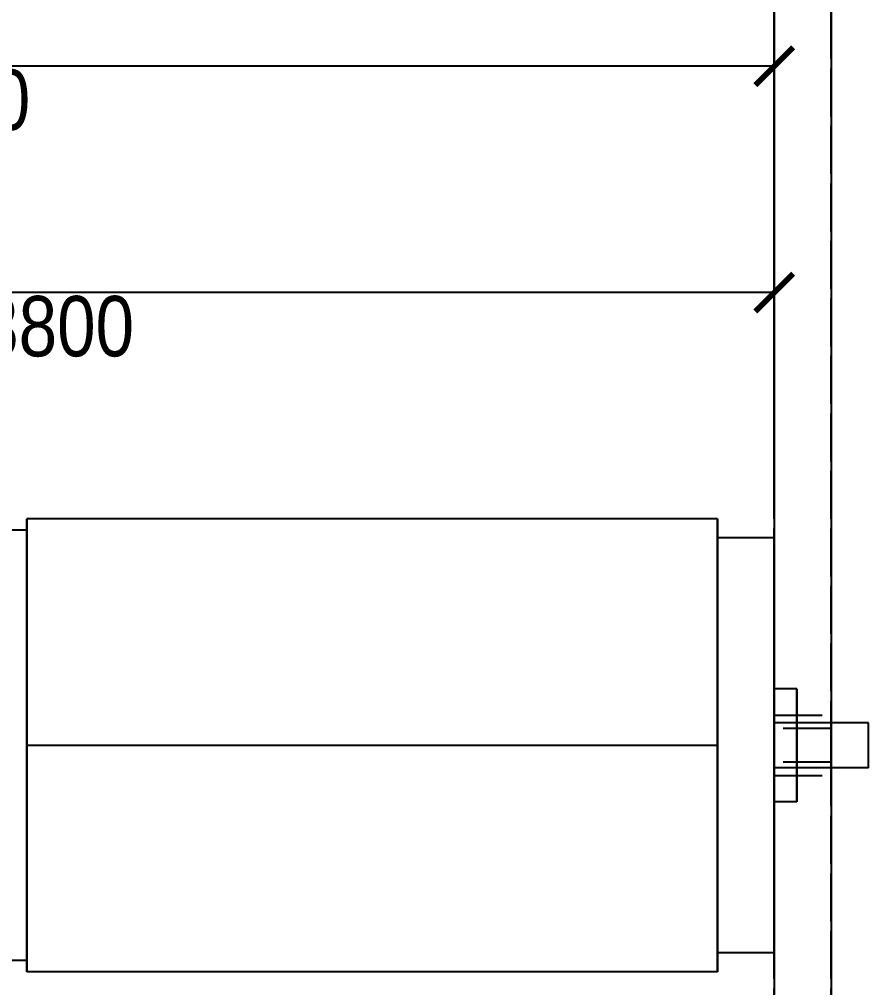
# Model space of a CAD drawing. Header units: millimetres. Extents: x -9 to 118, y -140 to 54.
# Drawn here: x 91.25 to 113.75, y -59.32 to -33.66 of the extents above; entities that cross this region are included whole.
import ezdxf

# ---------------------------------------------------------------- set-up
doc = ezdxf.new("R2010")
doc.units = ezdxf.units.MM
doc.linetypes.add('DASHED', pattern=[1.524, 1.27, -0.254])
for name, color, linetype in [('DIMS', 3, 'CONTINUOUS'), ('HIDDEN', 8, 'DASHED'), ('VISIBLE', 7, 'CONTINUOUS')]:
    doc.layers.add(name, color=color, linetype=linetype)
doc.styles.add('OpenSansCondensed-Light', font='OpenSansCondensed-Light.ttf')
doc.dimstyles.new('EZDXF', dxfattribs={"dimtxt": 0.25, "dimasz": 0.175, "dimexe": 0.375, "dimexo": 0.125, "dimgap": 0.1, "dimtad": 1, "dimlfac": 100, "dimzin": 12, "dimdsep": 46, "dimtxsty": 'OpenSansCondensed-Light', "dimblk": 'ARCHTICK', "dimcen": 2.5, "dimazin": 3, "dimtfac": 0.5, "dimtmove": 2, "dimatfit": 3})

# ---------------------------------------------------------------- blocks, each defined once
blk = doc.blocks.new('_ARCHTICK')
at = {"color": 0, "linetype": 'BYBLOCK', "const_width": 0.15}
blk.add_lwpolyline([(-0.5, -0.5), (0.5, 0.5)], dxfattribs=at)

msp = doc.modelspace()

# ---------------------------------------------------------------- linework, layer by layer
at = {"layer": 'HIDDEN'}
for points in [[(111.25, -117), (111.25, -11.5)], [(112.76, -117), (112.76, -11.5)], [(91.45, -46.9), (91.45, -47.09048), (91.45, -47.28095), (91.45, -47.47143), (91.45, -47.6619), (91.45, -47.85238), (91.45, -48.04286), (91.45, -48.23333), (91.45, -48.42381), (91.45, -48.61429), (91.45, -48.80476), (91.45, -48.99524), (91.45, -49.18571), (91.45, -49.37619), (91.45, -49.56667), (91.45, -49.75714), (91.45, -49.94762), (91.45, -50.1381), (91.45, -50.32857), (91.45, -50.51905), (91.45, -50.70952), (91.45, -50.9), (91.45, -51.09048), (91.45, -51.28095), (91.45, -51.47143), (91.45, -51.6619), (91.45, -51.85238), (91.45, -52.04286), (91.45, -52.23333), (91.45, -52.42381), (91.45, -52.61429), (91.45, -52.80476), (91.45, -52.99524), (91.45, -53.18571), (91.45, -53.37619), (91.45, -53.56667), (91.45, -53.75714), (91.45, -53.94762), (91.45, -54.1381), (91.45, -54.32857), (91.45, -54.51905), (91.45, -54.70952), (91.45, -54.9), (91.45, -55.09048), (91.45, -55.28095), (91.45, -55.47143), (91.45, -55.6619), (91.45, -55.85238), (91.45, -56.04286), (91.45, -56.23333), (91.45, -56.42381), (91.45, -56.61429), (91.45, -56.80476), (91.45, -56.99524), (91.45, -57.18571), (91.45, -57.37619), (91.45, -57.56667), (91.45, -57.75714), (91.45, -57.94762), (91.45, -58.1381), (91.45, -58.32857), (91.45, -58.51905), (91.45, -58.70952), (91.45, -58.9)], [(109.75, -46.9), (109.75, -47.09048), (109.75, -47.28095), (109.75, -47.47143), (109.75, -47.6619), (109.75, -47.85238), (109.75, -48.04286), (109.75, -48.23333), (109.75, -48.42381), (109.75, -48.61429), (109.75, -48.80476), (109.75, -48.99524), (109.75, -49.18571), (109.75, -49.37619), (109.75, -49.56667), (109.75, -49.75714), (109.75, -49.94762), (109.75, -50.1381), (109.75, -50.32857), (109.75, -50.51905), (109.75, -50.70952), (109.75, -50.9), (109.75, -51.09048), (109.75, -51.28095), (109.75, -51.47143), (109.75, -51.6619), (109.75, -51.85238), (109.75, -52.04286), (109.75, -52.23333), (109.75, -52.42381), (109.75, -52.61429), (109.75, -52.80476), (109.75, -52.99524), (109.75, -53.18571), (109.75, -53.37619), (109.75, -53.56667), (109.75, -53.75714), (109.75, -53.94762), (109.75, -54.1381), (109.75, -54.32857), (109.75, -54.51905), (109.75, -54.70952), (109.75, -54.9), (109.75, -55.09048), (109.75, -55.28095), (109.75, -55.47143), (109.75, -55.6619), (109.75, -55.85238), (109.75, -56.04286), (109.75, -56.23333), (109.75, -56.42381), (109.75, -56.61429), (109.75, -56.80476), (109.75, -56.99524), (109.75, -57.18571), (109.75, -57.37619), (109.75, -57.56667), (109.75, -57.75714), (109.75, -57.94762), (109.75, -58.1381), (109.75, -58.32857), (109.75, -58.51905), (109.75, -58.70952), (109.75, -58.9)], [(91.45, -52.9), (91.45, -52.80952), (91.45, -52.71905), (91.45, -52.62857), (91.45, -52.5381), (91.45, -52.44762), (91.45, -52.35714), (91.45, -52.26667), (91.45, -52.17619), (91.45, -52.08571), (91.45, -51.99524), (91.45, -51.90476), (91.45, -51.81429), (91.45, -51.72381), (91.45, -51.63333), (91.45, -51.54286), (91.45, -51.45238), (91.45, -51.3619), (91.45, -51.27143), (91.45, -51.18095), (91.45, -51.09048), (91.45, -51), (91.45, -50.90952), (91.45, -50.81905), (91.45, -50.72857), (91.45, -50.6381), (91.45, -50.54762), (91.45, -50.45714), (91.45, -50.36667), (91.45, -50.27619), (91.45, -50.18571), (91.45, -50.09524), (91.45, -50.00476), (91.45, -49.91429), (91.45, -49.82381), (91.45, -49.73333), (91.45, -49.64286), (91.45, -49.55238), (91.45, -49.4619), (91.45, -49.37143), (91.45, -49.28095), (91.45, -49.19048), (91.45, -49.1), (91.45, -49.00952), (91.45, -48.91905), (91.45, -48.82857), (91.45, -48.7381), (91.45, -48.64762), (91.45, -48.55714), (91.45, -48.46667), (91.45, -48.37619), (91.45, -48.28571), (91.45, -48.19524), (91.45, -48.10476), (91.45, -48.01429), (91.45, -47.92381), (91.45, -47.83333), (91.45, -47.74286), (91.45, -47.65238), (91.45, -47.5619), (91.45, -47.47143), (91.45, -47.38095), (91.45, -47.29048), (91.45, -47.2)], [(91.45, -47.2), (91.45, -47.38095), (91.45, -47.5619), (91.45, -47.74286), (91.45, -47.92381), (91.45, -48.10476), (91.45, -48.28571), (91.45, -48.46667), (91.45, -48.64762), (91.45, -48.82857), (91.45, -49.00952), (91.45, -49.19048), (91.45, -49.37143), (91.45, -49.55238), (91.45, -49.73333), (91.45, -49.91429), (91.45, -50.09524), (91.45, -50.27619), (91.45, -50.45714), (91.45, -50.6381), (91.45, -50.81905), (91.45, -51), (91.45, -51.18095), (91.45, -51.3619), (91.45, -51.54286), (91.45, -51.72381), (91.45, -51.90476), (91.45, -52.08571), (91.45, -52.26667), (91.45, -52.44762), (91.45, -52.62857), (91.45, -52.80952), (91.45, -52.99048), (91.45, -53.17143), (91.45, -53.35238), (91.45, -53.53333), (91.45, -53.71429), (91.45, -53.89524), (91.45, -54.07619), (91.45, -54.25714), (91.45, -54.4381), (91.45, -54.61905), (91.45, -54.8), (91.45, -54.98095), (91.45, -55.1619), (91.45, -55.34286), (91.45, -55.52381), (91.45, -55.70476), (91.45, -55.88571), (91.45, -56.06667), (91.45, -56.24762), (91.45, -56.42857), (91.45, -56.60952), (91.45, -56.79048), (91.45, -56.97143), (91.45, -57.15238), (91.45, -57.33333), (91.45, -57.51429), (91.45, -57.69524), (91.45, -57.87619), (91.45, -58.05714), (91.45, -58.2381), (91.45, -58.41905), (91.45, -58.6)], [(109.75, -52.9), (109.75, -52.8127), (109.75, -52.7254), (109.75, -52.6381), (109.75, -52.55079), (109.75, -52.46349), (109.75, -52.37619), (109.75, -52.28889), (109.75, -52.20159), (109.75, -52.11429), (109.75, -52.02698), (109.75, -51.93968), (109.75, -51.85238), (109.75, -51.76508), (109.75, -51.67778), (109.75, -51.59048), (109.75, -51.50317), (109.75, -51.41587), (109.75, -51.32857), (109.75, -51.24127), (109.75, -51.15397), (109.75, -51.06667), (109.75, -50.97937), (109.75, -50.89206), (109.75, -50.80476), (109.75, -50.71746), (109.75, -50.63016), (109.75, -50.54286), (109.75, -50.45556), (109.75, -50.36825), (109.75, -50.28095), (109.75, -50.19365), (109.75, -50.10635), (109.75, -50.01905), (109.75, -49.93175), (109.75, -49.84444), (109.75, -49.75714), (109.75, -49.66984), (109.75, -49.58254), (109.75, -49.49524), (109.75, -49.40794), (109.75, -49.32063), (109.75, -49.23333), (109.75, -49.14603), (109.75, -49.05873), (109.75, -48.97143), (109.75, -48.88413), (109.75, -48.79683), (109.75, -48.70952), (109.75, -48.62222), (109.75, -48.53492), (109.75, -48.44762), (109.75, -48.36032), (109.75, -48.27302), (109.75, -48.18571), (109.75, -48.09841), (109.75, -48.01111), (109.75, -47.92381), (109.75, -47.83651), (109.75, -47.74921), (109.75, -47.6619), (109.75, -47.5746), (109.75, -47.4873), (109.75, -47.4)], [(109.75, -47.4), (109.75, -47.5746), (109.75, -47.74921), (109.75, -47.92381), (109.75, -48.09841), (109.75, -48.27302), (109.75, -48.44762), (109.75, -48.62222), (109.75, -48.79683), (109.75, -48.97143), (109.75, -49.14603), (109.75, -49.32063), (109.75, -49.49524), (109.75, -49.66984), (109.75, -49.84444), (109.75, -50.01905), (109.75, -50.19365), (109.75, -50.36825), (109.75, -50.54286), (109.75, -50.71746), (109.75, -50.89206), (109.75, -51.06667), (109.75, -51.24127), (109.75, -51.41587), (109.75, -51.59048), (109.75, -51.76508), (109.75, -51.93968), (109.75, -52.11429), (109.75, -52.28889), (109.75, -52.46349), (109.75, -52.6381), (109.75, -52.8127), (109.75, -52.9873), (109.75, -53.1619), (109.75, -53.33651), (109.75, -53.51111), (109.75, -53.68571), (109.75, -53.86032), (109.75, -54.03492), (109.75, -54.20952), (109.75, -54.38413), (109.75, -54.55873), (109.75, -54.73333), (109.75, -54.90794), (109.75, -55.08254), (109.75, -55.25714), (109.75, -55.43175), (109.75, -55.60635), (109.75, -55.78095), (109.75, -55.95556), (109.75, -56.13016), (109.75, -56.30476), (109.75, -56.47937), (109.75, -56.65397), (109.75, -56.82857), (109.75, -57.00317), (109.75, -57.17778), (109.75, -57.35238), (109.75, -57.52698), (109.75, -57.70159), (109.75, -57.87619), (109.75, -58.05079), (109.75, -58.2254), (109.75, -58.4)], [(111.25, -52.9), (111.25, -52.8127), (111.25, -52.7254), (111.25, -52.6381), (111.25, -52.55079), (111.25, -52.46349), (111.25, -52.37619), (111.25, -52.28889), (111.25, -52.20159), (111.25, -52.11429), (111.25, -52.02698), (111.25, -51.93968), (111.25, -51.85238), (111.25, -51.76508), (111.25, -51.67778), (111.25, -51.59048), (111.25, -51.50317), (111.25, -51.41587), (111.25, -51.32857), (111.25, -51.24127), (111.25, -51.15397), (111.25, -51.06667), (111.25, -50.97937), (111.25, -50.89206), (111.25, -50.80476), (111.25, -50.71746), (111.25, -50.63016), (111.25, -50.54286), (111.25, -50.45556), (111.25, -50.36825), (111.25, -50.28095), (111.25, -50.19365), (111.25, -50.10635), (111.25, -50.01905), (111.25, -49.93175), (111.25, -49.84444), (111.25, -49.75714), (111.25, -49.66984), (111.25, -49.58254), (111.25, -49.49524), (111.25, -49.40794), (111.25, -49.32063), (111.25, -49.23333), (111.25, -49.14603), (111.25, -49.05873), (111.25, -48.97143), (111.25, -48.88413), (111.25, -48.79683), (111.25, -48.70952), (111.25, -48.62222), (111.25, -48.53492), (111.25, -48.44762), (111.25, -48.36032), (111.25, -48.27302), (111.25, -48.18571), (111.25, -48.09841), (111.25, -48.01111), (111.25, -47.92381), (111.25, -47.83651), (111.25, -47.74921), (111.25, -47.6619), (111.25, -47.5746), (111.25, -47.4873), (111.25, -47.4)], [(111.25, -47.4), (111.25, -47.5746), (111.25, -47.74921), (111.25, -47.92381), (111.25, -48.09841), (111.25, -48.27302), (111.25, -48.44762), (111.25, -48.62222), (111.25, -48.79683), (111.25, -48.97143), (111.25, -49.14603), (111.25, -49.32063), (111.25, -49.49524), (111.25, -49.66984), (111.25, -49.84444), (111.25, -50.01905), (111.25, -50.19365), (111.25, -50.36825), (111.25, -50.54286), (111.25, -50.71746), (111.25, -50.89206), (111.25, -51.06667), (111.25, -51.24127), (111.25, -51.41587), (111.25, -51.59048), (111.25, -51.76508), (111.25, -51.93968), (111.25, -52.11429), (111.25, -52.28889), (111.25, -52.46349), (111.25, -52.6381), (111.25, -52.8127), (111.25, -52.9873), (111.25, -53.1619), (111.25, -53.33651), (111.25, -53.51111), (111.25, -53.68571), (111.25, -53.86032), (111.25, -54.03492), (111.25, -54.20952), (111.25, -54.38413), (111.25, -54.55873), (111.25, -54.73333), (111.25, -54.90794), (111.25, -55.08254), (111.25, -55.25714), (111.25, -55.43175), (111.25, -55.60635), (111.25, -55.78095), (111.25, -55.95556), (111.25, -56.13016), (111.25, -56.30476), (111.25, -56.47937), (111.25, -56.65397), (111.25, -56.82857), (111.25, -57.00317), (111.25, -57.17778), (111.25, -57.35238), (111.25, -57.52698), (111.25, -57.70159), (111.25, -57.87619), (111.25, -58.05079), (111.25, -58.2254), (111.25, -58.4)], [(111.25, -52.9), (111.25, -52.87619), (111.25, -52.85238), (111.25, -52.82857), (111.25, -52.80476), (111.25, -52.78095), (111.25, -52.75714), (111.25, -52.73333), (111.25, -52.70952), (111.25, -52.68571), (111.25, -52.6619), (111.25, -52.6381), (111.25, -52.61429), (111.25, -52.59048), (111.25, -52.56667), (111.25, -52.54286), (111.25, -52.51905), (111.25, -52.49524), (111.25, -52.47143), (111.25, -52.44762), (111.25, -52.42381), (111.25, -52.4), (111.25, -52.37619), (111.25, -52.35238), (111.25, -52.32857), (111.25, -52.30476), (111.25, -52.28095), (111.25, -52.25714), (111.25, -52.23333), (111.25, -52.20952), (111.25, -52.18571), (111.25, -52.1619), (111.25, -52.1381), (111.25, -52.11429), (111.25, -52.09048), (111.25, -52.06667), (111.25, -52.04286), (111.25, -52.01905), (111.25, -51.99524), (111.25, -51.97143), (111.25, -51.94762), (111.25, -51.92381), (111.25, -51.9), (111.25, -51.87619), (111.25, -51.85238), (111.25, -51.82857), (111.25, -51.80476), (111.25, -51.78095), (111.25, -51.75714), (111.25, -51.73333), (111.25, -51.70952), (111.25, -51.68571), (111.25, -51.6619), (111.25, -51.6381), (111.25, -51.61429), (111.25, -51.59048), (111.25, -51.56667), (111.25, -51.54286), (111.25, -51.51905), (111.25, -51.49524), (111.25, -51.47143), (111.25, -51.44762), (111.25, -51.42381), (111.25, -51.4)], [(111.25, -51.4), (111.25, -51.44762), (111.25, -51.49524), (111.25, -51.54286), (111.25, -51.59048), (111.25, -51.6381), (111.25, -51.68571), (111.25, -51.73333), (111.25, -51.78095), (111.25, -51.82857), (111.25, -51.87619), (111.25, -51.92381), (111.25, -51.97143), (111.25, -52.01905), (111.25, -52.06667), (111.25, -52.11429), (111.25, -52.1619), (111.25, -52.20952), (111.25, -52.25714), (111.25, -52.30476), (111.25, -52.35238), (111.25, -52.4), (111.25, -52.44762), (111.25, -52.49524), (111.25, -52.54286), (111.25, -52.59048), (111.25, -52.6381), (111.25, -52.68571), (111.25, -52.73333), (111.25, -52.78095), (111.25, -52.82857), (111.25, -52.87619), (111.25, -52.92381), (111.25, -52.97143), (111.25, -53.01905), (111.25, -53.06667), (111.25, -53.11429), (111.25, -53.1619), (111.25, -53.20952), (111.25, -53.25714), (111.25, -53.30476), (111.25, -53.35238), (111.25, -53.4), (111.25, -53.44762), (111.25, -53.49524), (111.25, -53.54286), (111.25, -53.59048), (111.25, -53.6381), (111.25, -53.68571), (111.25, -53.73333), (111.25, -53.78095), (111.25, -53.82857), (111.25, -53.87619), (111.25, -53.92381), (111.25, -53.97143), (111.25, -54.01905), (111.25, -54.06667), (111.25, -54.11429), (111.25, -54.1619), (111.25, -54.20952), (111.25, -54.25714), (111.25, -54.30476), (111.25, -54.35238), (111.25, -54.4)], [(111.85, -51.4), (111.25, -51.4)], [(111.85, -52.9), (111.85, -52.87619), (111.85, -52.85238), (111.85, -52.82857), (111.85, -52.80476), (111.85, -52.78095), (111.85, -52.75714), (111.85, -52.73333), (111.85, -52.70952), (111.85, -52.68571), (111.85, -52.6619), (111.85, -52.6381), (111.85, -52.61429), (111.85, -52.59048), (111.85, -52.56667), (111.85, -52.54286), (111.85, -52.51905), (111.85, -52.49524), (111.85, -52.47143), (111.85, -52.44762), (111.85, -52.42381), (111.85, -52.4), (111.85, -52.37619), (111.85, -52.35238), (111.85, -52.32857), (111.85, -52.30476), (111.85, -52.28095), (111.85, -52.25714), (111.85, -52.23333), (111.85, -52.20952), (111.85, -52.18571), (111.85, -52.1619), (111.85, -52.1381), (111.85, -52.11429), (111.85, -52.09048), (111.85, -52.06667), (111.85, -52.04286), (111.85, -52.01905), (111.85, -51.99524), (111.85, -51.97143), (111.85, -51.94762), (111.85, -51.92381), (111.85, -51.9), (111.85, -51.87619), (111.85, -51.85238), (111.85, -51.82857), (111.85, -51.80476), (111.85, -51.78095), (111.85, -51.75714), (111.85, -51.73333), (111.85, -51.70952), (111.85, -51.68571), (111.85, -51.6619), (111.85, -51.6381), (111.85, -51.61429), (111.85, -51.59048), (111.85, -51.56667), (111.85, -51.54286), (111.85, -51.51905), (111.85, -51.49524), (111.85, -51.47143), (111.85, -51.44762), (111.85, -51.42381), (111.85, -51.4)], [(111.85, -51.4), (111.85, -51.44762), (111.85, -51.49524), (111.85, -51.54286), (111.85, -51.59048), (111.85, -51.6381), (111.85, -51.68571), (111.85, -51.73333), (111.85, -51.78095), (111.85, -51.82857), (111.85, -51.87619), (111.85, -51.92381), (111.85, -51.97143), (111.85, -52.01905), (111.85, -52.06667), (111.85, -52.11429), (111.85, -52.1619), (111.85, -52.20952), (111.85, -52.25714), (111.85, -52.30476), (111.85, -52.35238), (111.85, -52.4), (111.85, -52.44762), (111.85, -52.49524), (111.85, -52.54286), (111.85, -52.59048), (111.85, -52.6381), (111.85, -52.68571), (111.85, -52.73333), (111.85, -52.78095), (111.85, -52.82857), (111.85, -52.87619), (111.85, -52.92381), (111.85, -52.97143), (111.85, -53.01905), (111.85, -53.06667), (111.85, -53.11429), (111.85, -53.1619), (111.85, -53.20952), (111.85, -53.25714), (111.85, -53.30476), (111.85, -53.35238), (111.85, -53.4), (111.85, -53.44762), (111.85, -53.49524), (111.85, -53.54286), (111.85, -53.59048), (111.85, -53.6381), (111.85, -53.68571), (111.85, -53.73333), (111.85, -53.78095), (111.85, -53.82857), (111.85, -53.87619), (111.85, -53.92381), (111.85, -53.97143), (111.85, -54.01905), (111.85, -54.06667), (111.85, -54.11429), (111.85, -54.1619), (111.85, -54.20952), (111.85, -54.25714), (111.85, -54.30476), (111.85, -54.35238), (111.85, -54.4)], [(111.25, -52.45), (111.25, -52.44444), (111.25, -52.43889), (111.25, -52.43333), (111.25, -52.42778), (111.25, -52.42222), (111.25, -52.41667), (111.25, -52.41111), (111.25, -52.40556), (111.25, -52.4), (111.25, -52.39444), (111.25, -52.38889), (111.25, -52.38333), (111.25, -52.37778), (111.25, -52.37222), (111.25, -52.36667), (111.25, -52.36111), (111.25, -52.35556), (111.25, -52.35), (111.25, -52.34444), (111.25, -52.33889), (111.25, -52.33333), (111.25, -52.32778), (111.25, -52.32222), (111.25, -52.31667), (111.25, -52.31111), (111.25, -52.30556), (111.25, -52.3), (111.25, -52.29444), (111.25, -52.28889), (111.25, -52.28333), (111.25, -52.27778), (111.25, -52.27222), (111.25, -52.26667), (111.25, -52.26111), (111.25, -52.25556), (111.25, -52.25), (111.25, -52.24444), (111.25, -52.23889), (111.25, -52.23333), (111.25, -52.22778), (111.25, -52.22222), (111.25, -52.21667), (111.25, -52.21111), (111.25, -52.20556), (111.25, -52.2), (111.25, -52.19444), (111.25, -52.18889), (111.25, -52.18333), (111.25, -52.17778), (111.25, -52.17222), (111.25, -52.16667), (111.25, -52.16111), (111.25, -52.15556), (111.25, -52.15), (111.25, -52.14444), (111.25, -52.13889), (111.25, -52.13333), (111.25, -52.12778), (111.25, -52.12222), (111.25, -52.11667), (111.25, -52.11111), (111.25, -52.10556), (111.25, -52.1)], [(111.25, -52.1), (111.25, -52.10556), (111.25, -52.11111), (111.25, -52.11667), (111.25, -52.12222), (111.25, -52.12778), (111.25, -52.13333), (111.25, -52.13889), (111.25, -52.14444), (111.25, -52.15), (111.25, -52.15556), (111.25, -52.16111), (111.25, -52.16667), (111.25, -52.17222), (111.25, -52.17778), (111.25, -52.18333), (111.25, -52.18889), (111.25, -52.19444), (111.25, -52.2), (111.25, -52.20556), (111.25, -52.21111), (111.25, -52.21667), (111.25, -52.22222), (111.25, -52.22778), (111.25, -52.23333), (111.25, -52.23889), (111.25, -52.24444), (111.25, -52.25), (111.25, -52.25556), (111.25, -52.26111), (111.25, -52.26667), (111.25, -52.27222), (111.25, -52.27778), (111.25, -52.28333), (111.25, -52.28889), (111.25, -52.29444), (111.25, -52.3), (111.25, -52.30556), (111.25, -52.31111), (111.25, -52.31667), (111.25, -52.32222), (111.25, -52.32778), (111.25, -52.33333), (111.25, -52.33889), (111.25, -52.34444), (111.25, -52.35), (111.25, -52.35556), (111.25, -52.36111), (111.25, -52.36667), (111.25, -52.37222), (111.25, -52.37778), (111.25, -52.38333), (111.25, -52.38889), (111.25, -52.39444), (111.25, -52.4), (111.25, -52.40556), (111.25, -52.41111), (111.25, -52.41667), (111.25, -52.42222), (111.25, -52.42778), (111.25, -52.43333), (111.25, -52.43889), (111.25, -52.44444), (111.25, -52.45)], [(111.25, -52.45), (111.25, -52.44444), (111.25, -52.43889), (111.25, -52.43333), (111.25, -52.42778), (111.25, -52.42222), (111.25, -52.41667), (111.25, -52.41111), (111.25, -52.40556), (111.25, -52.4), (111.25, -52.39444), (111.25, -52.38889), (111.25, -52.38333), (111.25, -52.37778), (111.25, -52.37222), (111.25, -52.36667), (111.25, -52.36111), (111.25, -52.35556), (111.25, -52.35), (111.25, -52.34444), (111.25, -52.33889), (111.25, -52.33333), (111.25, -52.32778), (111.25, -52.32222), (111.25, -52.31667), (111.25, -52.31111), (111.25, -52.30556), (111.25, -52.3), (111.25, -52.29444), (111.25, -52.28889), (111.25, -52.28333), (111.25, -52.27778), (111.25, -52.27222), (111.25, -52.26667), (111.25, -52.26111), (111.25, -52.25556), (111.25, -52.25), (111.25, -52.24444), (111.25, -52.23889), (111.25, -52.23333), (111.25, -52.22778), (111.25, -52.22222), (111.25, -52.21667), (111.25, -52.21111), (111.25, -52.20556), (111.25, -52.2), (111.25, -52.19444), (111.25, -52.18889), (111.25, -52.18333), (111.25, -52.17778), (111.25, -52.17222), (111.25, -52.16667), (111.25, -52.16111), (111.25, -52.15556), (111.25, -52.15), (111.25, -52.14444), (111.25, -52.13889), (111.25, -52.13333), (111.25, -52.12778), (111.25, -52.12222), (111.25, -52.11667), (111.25, -52.11111), (111.25, -52.10556), (111.25, -52.1)], [(111.25, -52.1), (111.25, -52.10556), (111.25, -52.11111), (111.25, -52.11667), (111.25, -52.12222), (111.25, -52.12778), (111.25, -52.13333), (111.25, -52.13889), (111.25, -52.14444), (111.25, -52.15), (111.25, -52.15556), (111.25, -52.16111), (111.25, -52.16667), (111.25, -52.17222), (111.25, -52.17778), (111.25, -52.18333), (111.25, -52.18889), (111.25, -52.19444), (111.25, -52.2), (111.25, -52.20556), (111.25, -52.21111), (111.25, -52.21667), (111.25, -52.22222), (111.25, -52.22778), (111.25, -52.23333), (111.25, -52.23889), (111.25, -52.24444), (111.25, -52.25), (111.25, -52.25556), (111.25, -52.26111), (111.25, -52.26667), (111.25, -52.27222), (111.25, -52.27778), (111.25, -52.28333), (111.25, -52.28889), (111.25, -52.29444), (111.25, -52.3), (111.25, -52.30556), (111.25, -52.31111), (111.25, -52.31667), (111.25, -52.32222), (111.25, -52.32778), (111.25, -52.33333), (111.25, -52.33889), (111.25, -52.34444), (111.25, -52.35), (111.25, -52.35556), (111.25, -52.36111), (111.25, -52.36667), (111.25, -52.37222), (111.25, -52.37778), (111.25, -52.38333), (111.25, -52.38889), (111.25, -52.39444), (111.25, -52.4), (111.25, -52.40556), (111.25, -52.41111), (111.25, -52.41667), (111.25, -52.42222), (111.25, -52.42778), (111.25, -52.43333), (111.25, -52.43889), (111.25, -52.44444), (111.25, -52.45)], [(111.25, -52.1), (112.76, -52.1)], [(111.25, -52.1), (112.76, -52.1)], [(112.76, -52.45), (112.76, -52.44444), (112.76, -52.43889), (112.76, -52.43333), (112.76, -52.42778), (112.76, -52.42222), (112.76, -52.41667), (112.76, -52.41111), (112.76, -52.40556), (112.76, -52.4), (112.76, -52.39444), (112.76, -52.38889), (112.76, -52.38333), (112.76, -52.37778), (112.76, -52.37222), (112.76, -52.36667), (112.76, -52.36111), (112.76, -52.35556), (112.76, -52.35), (112.76, -52.34444), (112.76, -52.33889), (112.76, -52.33333), (112.76, -52.32778), (112.76, -52.32222), (112.76, -52.31667), (112.76, -52.31111), (112.76, -52.30556), (112.76, -52.3), (112.76, -52.29444), (112.76, -52.28889), (112.76, -52.28333), (112.76, -52.27778), (112.76, -52.27222), (112.76, -52.26667), (112.76, -52.26111), (112.76, -52.25556), (112.76, -52.25), (112.76, -52.24444), (112.76, -52.23889), (112.76, -52.23333), (112.76, -52.22778), (112.76, -52.22222), (112.76, -52.21667), (112.76, -52.21111), (112.76, -52.20556), (112.76, -52.2), (112.76, -52.19444), (112.76, -52.18889), (112.76, -52.18333), (112.76, -52.17778), (112.76, -52.17222), (112.76, -52.16667), (112.76, -52.16111), (112.76, -52.15556), (112.76, -52.15), (112.76, -52.14444), (112.76, -52.13889), (112.76, -52.13333), (112.76, -52.12778), (112.76, -52.12222), (112.76, -52.11667), (112.76, -52.11111), (112.76, -52.10556), (112.76, -52.1)], [(112.76, -52.1), (112.76, -52.10556), (112.76, -52.11111), (112.76, -52.11667), (112.76, -52.12222), (112.76, -52.12778), (112.76, -52.13333), (112.76, -52.13889), (112.76, -52.14444), (112.76, -52.15), (112.76, -52.15556), (112.76, -52.16111), (112.76, -52.16667), (112.76, -52.17222), (112.76, -52.17778), (112.76, -52.18333), (112.76, -52.18889), (112.76, -52.19444), (112.76, -52.2), (112.76, -52.20556), (112.76, -52.21111), (112.76, -52.21667), (112.76, -52.22222), (112.76, -52.22778), (112.76, -52.23333), (112.76, -52.23889), (112.76, -52.24444), (112.76, -52.25), (112.76, -52.25556), (112.76, -52.26111), (112.76, -52.26667), (112.76, -52.27222), (112.76, -52.27778), (112.76, -52.28333), (112.76, -52.28889), (112.76, -52.29444), (112.76, -52.3), (112.76, -52.30556), (112.76, -52.31111), (112.76, -52.31667), (112.76, -52.32222), (112.76, -52.32778), (112.76, -52.33333), (112.76, -52.33889), (112.76, -52.34444), (112.76, -52.35), (112.76, -52.35556), (112.76, -52.36111), (112.76, -52.36667), (112.76, -52.37222), (112.76, -52.37778), (112.76, -52.38333), (112.76, -52.38889), (112.76, -52.39444), (112.76, -52.4), (112.76, -52.40556), (112.76, -52.41111), (112.76, -52.41667), (112.76, -52.42222), (112.76, -52.42778), (112.76, -52.43333), (112.76, -52.43889), (112.76, -52.44444), (112.76, -52.45)], [(112.76, -52.45), (112.76, -52.44444), (112.76, -52.43889), (112.76, -52.43333), (112.76, -52.42778), (112.76, -52.42222), (112.76, -52.41667), (112.76, -52.41111), (112.76, -52.40556), (112.76, -52.4), (112.76, -52.39444), (112.76, -52.38889), (112.76, -52.38333), (112.76, -52.37778), (112.76, -52.37222), (112.76, -52.36667), (112.76, -52.36111), (112.76, -52.35556), (112.76, -52.35), (112.76, -52.34444), (112.76, -52.33889), (112.76, -52.33333), (112.76, -52.32778), (112.76, -52.32222), (112.76, -52.31667), (112.76, -52.31111), (112.76, -52.30556), (112.76, -52.3), (112.76, -52.29444), (112.76, -52.28889), (112.76, -52.28333), (112.76, -52.27778), (112.76, -52.27222), (112.76, -52.26667), (112.76, -52.26111), (112.76, -52.25556), (112.76, -52.25), (112.76, -52.24444), (112.76, -52.23889), (112.76, -52.23333), (112.76, -52.22778), (112.76, -52.22222), (112.76, -52.21667), (112.76, -52.21111), (112.76, -52.20556), (112.76, -52.2), (112.76, -52.19444), (112.76, -52.18889), (112.76, -52.18333), (112.76, -52.17778), (112.76, -52.17222), (112.76, -52.16667), (112.76, -52.16111), (112.76, -52.15556), (112.76, -52.15), (112.76, -52.14444), (112.76, -52.13889), (112.76, -52.13333), (112.76, -52.12778), (112.76, -52.12222), (112.76, -52.11667), (112.76, -52.11111), (112.76, -52.10556), (112.76, -52.1)], [(112.76, -52.1), (112.76, -52.10556), (112.76, -52.11111), (112.76, -52.11667), (112.76, -52.12222), (112.76, -52.12778), (112.76, -52.13333), (112.76, -52.13889), (112.76, -52.14444), (112.76, -52.15), (112.76, -52.15556), (112.76, -52.16111), (112.76, -52.16667), (112.76, -52.17222), (112.76, -52.17778), (112.76, -52.18333), (112.76, -52.18889), (112.76, -52.19444), (112.76, -52.2), (112.76, -52.20556), (112.76, -52.21111), (112.76, -52.21667), (112.76, -52.22222), (112.76, -52.22778), (112.76, -52.23333), (112.76, -52.23889), (112.76, -52.24444), (112.76, -52.25), (112.76, -52.25556), (112.76, -52.26111), (112.76, -52.26667), (112.76, -52.27222), (112.76, -52.27778), (112.76, -52.28333), (112.76, -52.28889), (112.76, -52.29444), (112.76, -52.3), (112.76, -52.30556), (112.76, -52.31111), (112.76, -52.31667), (112.76, -52.32222), (112.76, -52.32778), (112.76, -52.33333), (112.76, -52.33889), (112.76, -52.34444), (112.76, -52.35), (112.76, -52.35556), (112.76, -52.36111), (112.76, -52.36667), (112.76, -52.37222), (112.76, -52.37778), (112.76, -52.38333), (112.76, -52.38889), (112.76, -52.39444), (112.76, -52.4), (112.76, -52.40556), (112.76, -52.41111), (112.76, -52.41667), (112.76, -52.42222), (112.76, -52.42778), (112.76, -52.43333), (112.76, -52.43889), (112.76, -52.44444), (112.76, -52.45)], [(111.25, -53.5), (111.25, -52.3)], [(111.25, -53.5), (111.25, -52.3)], [(111.25, -53.5), (111.25, -52.3)], [(111.25, -53.5), (111.25, -52.3)], [(113.75, -52.3), (111.25, -52.3)], [(113.75, -52.3), (111.25, -52.3)], [(113.75, -52.3), (111.25, -52.3)], [(112.76, -52.3), (111.25, -52.3)], [(113.75, -53.5), (113.75, -52.3)], [(113.75, -53.5), (113.75, -52.3)], [(113.75, -53.5), (113.75, -52.3)], [(111.25, -53.35), (111.25, -52.45)], [(111.25, -52.45), (111.25, -53.35)], [(111.25, -53.35), (111.25, -52.45)], [(111.25, -52.45), (111.25, -53.35)], [(112.76, -52.45), (111.25, -52.45)], [(112.76, -52.45), (111.25, -52.45)], [(112.76, -52.45), (111.25, -52.45)], [(112.76, -52.45), (111.25, -52.45)], [(112.76, -53.35), (112.76, -52.45)], [(112.76, -52.45), (112.76, -53.35)], [(112.76, -53.35), (112.76, -52.45)], [(112.76, -52.45), (112.76, -53.35)], [(91.45, -58.6), (91.45, -58.50952), (91.45, -58.41905), (91.45, -58.32857), (91.45, -58.2381), (91.45, -58.14762), (91.45, -58.05714), (91.45, -57.96667), (91.45, -57.87619), (91.45, -57.78571), (91.45, -57.69524), (91.45, -57.60476), (91.45, -57.51429), (91.45, -57.42381), (91.45, -57.33333), (91.45, -57.24286), (91.45, -57.15238), (91.45, -57.0619), (91.45, -56.97143), (91.45, -56.88095), (91.45, -56.79048), (91.45, -56.7), (91.45, -56.60952), (91.45, -56.51905), (91.45, -56.42857), (91.45, -56.3381), (91.45, -56.24762), (91.45, -56.15714), (91.45, -56.06667), (91.45, -55.97619), (91.45, -55.88571), (91.45, -55.79524), (91.45, -55.70476), (91.45, -55.61429), (91.45, -55.52381), (91.45, -55.43333), (91.45, -55.34286), (91.45, -55.25238), (91.45, -55.1619), (91.45, -55.07143), (91.45, -54.98095), (91.45, -54.89048), (91.45, -54.8), (91.45, -54.70952), (91.45, -54.61905), (91.45, -54.52857), (91.45, -54.4381), (91.45, -54.34762), (91.45, -54.25714), (91.45, -54.16667), (91.45, -54.07619), (91.45, -53.98571), (91.45, -53.89524), (91.45, -53.80476), (91.45, -53.71429), (91.45, -53.62381), (91.45, -53.53333), (91.45, -53.44286), (91.45, -53.35238), (91.45, -53.2619), (91.45, -53.17143), (91.45, -53.08095), (91.45, -52.99048), (91.45, -52.9)], [(109.75, -58.4), (109.75, -58.3127), (109.75, -58.2254), (109.75, -58.1381), (109.75, -58.05079), (109.75, -57.96349), (109.75, -57.87619), (109.75, -57.78889), (109.75, -57.70159), (109.75, -57.61429), (109.75, -57.52698), (109.75, -57.43968), (109.75, -57.35238), (109.75, -57.26508), (109.75, -57.17778), (109.75, -57.09048), (109.75, -57.00317), (109.75, -56.91587), (109.75, -56.82857), (109.75, -56.74127), (109.75, -56.65397), (109.75, -56.56667), (109.75, -56.47937), (109.75, -56.39206), (109.75, -56.30476), (109.75, -56.21746), (109.75, -56.13016), (109.75, -56.04286), (109.75, -55.95556), (109.75, -55.86825), (109.75, -55.78095), (109.75, -55.69365), (109.75, -55.60635), (109.75, -55.51905), (109.75, -55.43175), (109.75, -55.34444), (109.75, -55.25714), (109.75, -55.16984), (109.75, -55.08254), (109.75, -54.99524), (109.75, -54.90794), (109.75, -54.82063), (109.75, -54.73333), (109.75, -54.64603), (109.75, -54.55873), (109.75, -54.47143), (109.75, -54.38413), (109.75, -54.29683), (109.75, -54.20952), (109.75, -54.12222), (109.75, -54.03492), (109.75, -53.94762), (109.75, -53.86032), (109.75, -53.77302), (109.75, -53.68571), (109.75, -53.59841), (109.75, -53.51111), (109.75, -53.42381), (109.75, -53.33651), (109.75, -53.24921), (109.75, -53.1619), (109.75, -53.0746), (109.75, -52.9873), (109.75, -52.9)], [(111.25, -58.4), (111.25, -58.3127), (111.25, -58.2254), (111.25, -58.1381), (111.25, -58.05079), (111.25, -57.96349), (111.25, -57.87619), (111.25, -57.78889), (111.25, -57.70159), (111.25, -57.61429), (111.25, -57.52698), (111.25, -57.43968), (111.25, -57.35238), (111.25, -57.26508), (111.25, -57.17778), (111.25, -57.09048), (111.25, -57.00317), (111.25, -56.91587), (111.25, -56.82857), (111.25, -56.74127), (111.25, -56.65397), (111.25, -56.56667), (111.25, -56.47937), (111.25, -56.39206), (111.25, -56.30476), (111.25, -56.21746), (111.25, -56.13016), (111.25, -56.04286), (111.25, -55.95556), (111.25, -55.86825), (111.25, -55.78095), (111.25, -55.69365), (111.25, -55.60635), (111.25, -55.51905), (111.25, -55.43175), (111.25, -55.34444), (111.25, -55.25714), (111.25, -55.16984), (111.25, -55.08254), (111.25, -54.99524), (111.25, -54.90794), (111.25, -54.82063), (111.25, -54.73333), (111.25, -54.64603), (111.25, -54.55873), (111.25, -54.47143), (111.25, -54.38413), (111.25, -54.29683), (111.25, -54.20952), (111.25, -54.12222), (111.25, -54.03492), (111.25, -53.94762), (111.25, -53.86032), (111.25, -53.77302), (111.25, -53.68571), (111.25, -53.59841), (111.25, -53.51111), (111.25, -53.42381), (111.25, -53.33651), (111.25, -53.24921), (111.25, -53.1619), (111.25, -53.0746), (111.25, -52.9873), (111.25, -52.9)], [(111.25, -54.4), (111.25, -54.37619), (111.25, -54.35238), (111.25, -54.32857), (111.25, -54.30476), (111.25, -54.28095), (111.25, -54.25714), (111.25, -54.23333), (111.25, -54.20952), (111.25, -54.18571), (111.25, -54.1619), (111.25, -54.1381), (111.25, -54.11429), (111.25, -54.09048), (111.25, -54.06667), (111.25, -54.04286), (111.25, -54.01905), (111.25, -53.99524), (111.25, -53.97143), (111.25, -53.94762), (111.25, -53.92381), (111.25, -53.9), (111.25, -53.87619), (111.25, -53.85238), (111.25, -53.82857), (111.25, -53.80476), (111.25, -53.78095), (111.25, -53.75714), (111.25, -53.73333), (111.25, -53.70952), (111.25, -53.68571), (111.25, -53.6619), (111.25, -53.6381), (111.25, -53.61429), (111.25, -53.59048), (111.25, -53.56667), (111.25, -53.54286), (111.25, -53.51905), (111.25, -53.49524), (111.25, -53.47143), (111.25, -53.44762), (111.25, -53.42381), (111.25, -53.4), (111.25, -53.37619), (111.25, -53.35238), (111.25, -53.32857), (111.25, -53.30476), (111.25, -53.28095), (111.25, -53.25714), (111.25, -53.23333), (111.25, -53.20952), (111.25, -53.18571), (111.25, -53.1619), (111.25, -53.1381), (111.25, -53.11429), (111.25, -53.09048), (111.25, -53.06667), (111.25, -53.04286), (111.25, -53.01905), (111.25, -52.99524), (111.25, -52.97143), (111.25, -52.94762), (111.25, -52.92381), (111.25, -52.9)], [(111.85, -54.4), (111.85, -54.37619), (111.85, -54.35238), (111.85, -54.32857), (111.85, -54.30476), (111.85, -54.28095), (111.85, -54.25714), (111.85, -54.23333), (111.85, -54.20952), (111.85, -54.18571), (111.85, -54.1619), (111.85, -54.1381), (111.85, -54.11429), (111.85, -54.09048), (111.85, -54.06667), (111.85, -54.04286), (111.85, -54.01905), (111.85, -53.99524), (111.85, -53.97143), (111.85, -53.94762), (111.85, -53.92381), (111.85, -53.9), (111.85, -53.87619), (111.85, -53.85238), (111.85, -53.82857), (111.85, -53.80476), (111.85, -53.78095), (111.85, -53.75714), (111.85, -53.73333), (111.85, -53.70952), (111.85, -53.68571), (111.85, -53.6619), (111.85, -53.6381), (111.85, -53.61429), (111.85, -53.59048), (111.85, -53.56667), (111.85, -53.54286), (111.85, -53.51905), (111.85, -53.49524), (111.85, -53.47143), (111.85, -53.44762), (111.85, -53.42381), (111.85, -53.4), (111.85, -53.37619), (111.85, -53.35238), (111.85, -53.32857), (111.85, -53.30476), (111.85, -53.28095), (111.85, -53.25714), (111.85, -53.23333), (111.85, -53.20952), (111.85, -53.18571), (111.85, -53.1619), (111.85, -53.1381), (111.85, -53.11429), (111.85, -53.09048), (111.85, -53.06667), (111.85, -53.04286), (111.85, -53.01905), (111.85, -52.99524), (111.85, -52.97143), (111.85, -52.94762), (111.85, -52.92381), (111.85, -52.9)], [(111.25, -53.35), (111.25, -53.35556), (111.25, -53.36111), (111.25, -53.36667), (111.25, -53.37222), (111.25, -53.37778), (111.25, -53.38333), (111.25, -53.38889), (111.25, -53.39444), (111.25, -53.4), (111.25, -53.40556), (111.25, -53.41111), (111.25, -53.41667), (111.25, -53.42222), (111.25, -53.42778), (111.25, -53.43333), (111.25, -53.43889), (111.25, -53.44444), (111.25, -53.45), (111.25, -53.45556), (111.25, -53.46111), (111.25, -53.46667), (111.25, -53.47222), (111.25, -53.47778), (111.25, -53.48333), (111.25, -53.48889), (111.25, -53.49444), (111.25, -53.5), (111.25, -53.50556), (111.25, -53.51111), (111.25, -53.51667), (111.25, -53.52222), (111.25, -53.52778), (111.25, -53.53333), (111.25, -53.53889), (111.25, -53.54444), (111.25, -53.55), (111.25, -53.55556), (111.25, -53.56111), (111.25, -53.56667), (111.25, -53.57222), (111.25, -53.57778), (111.25, -53.58333), (111.25, -53.58889), (111.25, -53.59444), (111.25, -53.6), (111.25, -53.60556), (111.25, -53.61111), (111.25, -53.61667), (111.25, -53.62222), (111.25, -53.62778), (111.25, -53.63333), (111.25, -53.63889), (111.25, -53.64444), (111.25, -53.65), (111.25, -53.65556), (111.25, -53.66111), (111.25, -53.66667), (111.25, -53.67222), (111.25, -53.67778), (111.25, -53.68333), (111.25, -53.68889), (111.25, -53.69444), (111.25, -53.7)], [(111.25, -53.7), (111.25, -53.69444), (111.25, -53.68889), (111.25, -53.68333), (111.25, -53.67778), (111.25, -53.67222), (111.25, -53.66667), (111.25, -53.66111), (111.25, -53.65556), (111.25, -53.65), (111.25, -53.64444), (111.25, -53.63889), (111.25, -53.63333), (111.25, -53.62778), (111.25, -53.62222), (111.25, -53.61667), (111.25, -53.61111), (111.25, -53.60556), (111.25, -53.6), (111.25, -53.59444), (111.25, -53.58889), (111.25, -53.58333), (111.25, -53.57778), (111.25, -53.57222), (111.25, -53.56667), (111.25, -53.56111), (111.25, -53.55556), (111.25, -53.55), (111.25, -53.54444), (111.25, -53.53889), (111.25, -53.53333), (111.25, -53.52778), (111.25, -53.52222), (111.25, -53.51667), (111.25, -53.51111), (111.25, -53.50556), (111.25, -53.5), (111.25, -53.49444), (111.25, -53.48889), (111.25, -53.48333), (111.25, -53.47778), (111.25, -53.47222), (111.25, -53.46667), (111.25, -53.46111), (111.25, -53.45556), (111.25, -53.45), (111.25, -53.44444), (111.25, -53.43889), (111.25, -53.43333), (111.25, -53.42778), (111.25, -53.42222), (111.25, -53.41667), (111.25, -53.41111), (111.25, -53.40556), (111.25, -53.4), (111.25, -53.39444), (111.25, -53.38889), (111.25, -53.38333), (111.25, -53.37778), (111.25, -53.37222), (111.25, -53.36667), (111.25, -53.36111), (111.25, -53.35556), (111.25, -53.35)], [(111.25, -53.35), (111.25, -53.35556), (111.25, -53.36111), (111.25, -53.36667), (111.25, -53.37222), (111.25, -53.37778), (111.25, -53.38333), (111.25, -53.38889), (111.25, -53.39444), (111.25, -53.4), (111.25, -53.40556), (111.25, -53.41111), (111.25, -53.41667), (111.25, -53.42222), (111.25, -53.42778), (111.25, -53.43333), (111.25, -53.43889), (111.25, -53.44444), (111.25, -53.45), (111.25, -53.45556), (111.25, -53.46111), (111.25, -53.46667), (111.25, -53.47222), (111.25, -53.47778), (111.25, -53.48333), (111.25, -53.48889), (111.25, -53.49444), (111.25, -53.5), (111.25, -53.50556), (111.25, -53.51111), (111.25, -53.51667), (111.25, -53.52222), (111.25, -53.52778), (111.25, -53.53333), (111.25, -53.53889), (111.25, -53.54444), (111.25, -53.55), (111.25, -53.55556), (111.25, -53.56111), (111.25, -53.56667), (111.25, -53.57222), (111.25, -53.57778), (111.25, -53.58333), (111.25, -53.58889), (111.25, -53.59444), (111.25, -53.6), (111.25, -53.60556), (111.25, -53.61111), (111.25, -53.61667), (111.25, -53.62222), (111.25, -53.62778), (111.25, -53.63333), (111.25, -53.63889), (111.25, -53.64444), (111.25, -53.65), (111.25, -53.65556), (111.25, -53.66111), (111.25, -53.66667), (111.25, -53.67222), (111.25, -53.67778), (111.25, -53.68333), (111.25, -53.68889), (111.25, -53.69444), (111.25, -53.7)], [(111.25, -53.7), (111.25, -53.69444), (111.25, -53.68889), (111.25, -53.68333), (111.25, -53.67778), (111.25, -53.67222), (111.25, -53.66667), (111.25, -53.66111), (111.25, -53.65556), (111.25, -53.65), (111.25, -53.64444), (111.25, -53.63889), (111.25, -53.63333), (111.25, -53.62778), (111.25, -53.62222), (111.25, -53.61667), (111.25, -53.61111), (111.25, -53.60556), (111.25, -53.6), (111.25, -53.59444), (111.25, -53.58889), (111.25, -53.58333), (111.25, -53.57778), (111.25, -53.57222), (111.25, -53.56667), (111.25, -53.56111), (111.25, -53.55556), (111.25, -53.55), (111.25, -53.54444), (111.25, -53.53889), (111.25, -53.53333), (111.25, -53.52778), (111.25, -53.52222), (111.25, -53.51667), (111.25, -53.51111), (111.25, -53.50556), (111.25, -53.5), (111.25, -53.49444), (111.25, -53.48889), (111.25, -53.48333), (111.25, -53.47778), (111.25, -53.47222), (111.25, -53.46667), (111.25, -53.46111), (111.25, -53.45556), (111.25, -53.45), (111.25, -53.44444), (111.25, -53.43889), (111.25, -53.43333), (111.25, -53.42778), (111.25, -53.42222), (111.25, -53.41667), (111.25, -53.41111), (111.25, -53.40556), (111.25, -53.4), (111.25, -53.39444), (111.25, -53.38889), (111.25, -53.38333), (111.25, -53.37778), (111.25, -53.37222), (111.25, -53.36667), (111.25, -53.36111), (111.25, -53.35556), (111.25, -53.35)], [(112.76, -53.35), (111.25, -53.35)], [(112.76, -53.35), (111.25, -53.35)], [(112.76, -53.35), (111.25, -53.35)], [(112.76, -53.35), (111.25, -53.35)], [(112.76, -53.35), (112.76, -53.35556), (112.76, -53.36111), (112.76, -53.36667), (112.76, -53.37222), (112.76, -53.37778), (112.76, -53.38333), (112.76, -53.38889), (112.76, -53.39444), (112.76, -53.4), (112.76, -53.40556), (112.76, -53.41111), (112.76, -53.41667), (112.76, -53.42222), (112.76, -53.42778), (112.76, -53.43333), (112.76, -53.43889), (112.76, -53.44444), (112.76, -53.45), (112.76, -53.45556), (112.76, -53.46111), (112.76, -53.46667), (112.76, -53.47222), (112.76, -53.47778), (112.76, -53.48333), (112.76, -53.48889), (112.76, -53.49444), (112.76, -53.5), (112.76, -53.50556), (112.76, -53.51111), (112.76, -53.51667), (112.76, -53.52222), (112.76, -53.52778), (112.76, -53.53333), (112.76, -53.53889), (112.76, -53.54444), (112.76, -53.55), (112.76, -53.55556), (112.76, -53.56111), (112.76, -53.56667), (112.76, -53.57222), (112.76, -53.57778), (112.76, -53.58333), (112.76, -53.58889), (112.76, -53.59444), (112.76, -53.6), (112.76, -53.60556), (112.76, -53.61111), (112.76, -53.61667), (112.76, -53.62222), (112.76, -53.62778), (112.76, -53.63333), (112.76, -53.63889), (112.76, -53.64444), (112.76, -53.65), (112.76, -53.65556), (112.76, -53.66111), (112.76, -53.66667), (112.76, -53.67222), (112.76, -53.67778), (112.76, -53.68333), (112.76, -53.68889), (112.76, -53.69444), (112.76, -53.7)], [(112.76, -53.7), (112.76, -53.69444), (112.76, -53.68889), (112.76, -53.68333), (112.76, -53.67778), (112.76, -53.67222), (112.76, -53.66667), (112.76, -53.66111), (112.76, -53.65556), (112.76, -53.65), (112.76, -53.64444), (112.76, -53.63889), (112.76, -53.63333), (112.76, -53.62778), (112.76, -53.62222), (112.76, -53.61667), (112.76, -53.61111), (112.76, -53.60556), (112.76, -53.6), (112.76, -53.59444), (112.76, -53.58889), (112.76, -53.58333), (112.76, -53.57778), (112.76, -53.57222), (112.76, -53.56667), (112.76, -53.56111), (112.76, -53.55556), (112.76, -53.55), (112.76, -53.54444), (112.76, -53.53889), (112.76, -53.53333), (112.76, -53.52778), (112.76, -53.52222), (112.76, -53.51667), (112.76, -53.51111), (112.76, -53.50556), (112.76, -53.5), (112.76, -53.49444), (112.76, -53.48889), (112.76, -53.48333), (112.76, -53.47778), (112.76, -53.47222), (112.76, -53.46667), (112.76, -53.46111), (112.76, -53.45556), (112.76, -53.45), (112.76, -53.44444), (112.76, -53.43889), (112.76, -53.43333), (112.76, -53.42778), (112.76, -53.42222), (112.76, -53.41667), (112.76, -53.41111), (112.76, -53.40556), (112.76, -53.4), (112.76, -53.39444), (112.76, -53.38889), (112.76, -53.38333), (112.76, -53.37778), (112.76, -53.37222), (112.76, -53.36667), (112.76, -53.36111), (112.76, -53.35556), (112.76, -53.35)], [(112.76, -53.35), (112.76, -53.35556), (112.76, -53.36111), (112.76, -53.36667), (112.76, -53.37222), (112.76, -53.37778), (112.76, -53.38333), (112.76, -53.38889), (112.76, -53.39444), (112.76, -53.4), (112.76, -53.40556), (112.76, -53.41111), (112.76, -53.41667), (112.76, -53.42222), (112.76, -53.42778), (112.76, -53.43333), (112.76, -53.43889), (112.76, -53.44444), (112.76, -53.45), (112.76, -53.45556), (112.76, -53.46111), (112.76, -53.46667), (112.76, -53.47222), (112.76, -53.47778), (112.76, -53.48333), (112.76, -53.48889), (112.76, -53.49444), (112.76, -53.5), (112.76, -53.50556), (112.76, -53.51111), (112.76, -53.51667), (112.76, -53.52222), (112.76, -53.52778), (112.76, -53.53333), (112.76, -53.53889), (112.76, -53.54444), (112.76, -53.55), (112.76, -53.55556), (112.76, -53.56111), (112.76, -53.56667), (112.76, -53.57222), (112.76, -53.57778), (112.76, -53.58333), (112.76, -53.58889), (112.76, -53.59444), (112.76, -53.6), (112.76, -53.60556), (112.76, -53.61111), (112.76, -53.61667), (112.76, -53.62222), (112.76, -53.62778), (112.76, -53.63333), (112.76, -53.63889), (112.76, -53.64444), (112.76, -53.65), (112.76, -53.65556), (112.76, -53.66111), (112.76, -53.66667), (112.76, -53.67222), (112.76, -53.67778), (112.76, -53.68333), (112.76, -53.68889), (112.76, -53.69444), (112.76, -53.7)], [(112.76, -53.7), (112.76, -53.69444), (112.76, -53.68889), (112.76, -53.68333), (112.76, -53.67778), (112.76, -53.67222), (112.76, -53.66667), (112.76, -53.66111), (112.76, -53.65556), (112.76, -53.65), (112.76, -53.64444), (112.76, -53.63889), (112.76, -53.63333), (112.76, -53.62778), (112.76, -53.62222), (112.76, -53.61667), (112.76, -53.61111), (112.76, -53.60556), (112.76, -53.6), (112.76, -53.59444), (112.76, -53.58889), (112.76, -53.58333), (112.76, -53.57778), (112.76, -53.57222), (112.76, -53.56667), (112.76, -53.56111), (112.76, -53.55556), (112.76, -53.55), (112.76, -53.54444), (112.76, -53.53889), (112.76, -53.53333), (112.76, -53.52778), (112.76, -53.52222), (112.76, -53.51667), (112.76, -53.51111), (112.76, -53.50556), (112.76, -53.5), (112.76, -53.49444), (112.76, -53.48889), (112.76, -53.48333), (112.76, -53.47778), (112.76, -53.47222), (112.76, -53.46667), (112.76, -53.46111), (112.76, -53.45556), (112.76, -53.45), (112.76, -53.44444), (112.76, -53.43889), (112.76, -53.43333), (112.76, -53.42778), (112.76, -53.42222), (112.76, -53.41667), (112.76, -53.41111), (112.76, -53.40556), (112.76, -53.4), (112.76, -53.39444), (112.76, -53.38889), (112.76, -53.38333), (112.76, -53.37778), (112.76, -53.37222), (112.76, -53.36667), (112.76, -53.36111), (112.76, -53.35556), (112.76, -53.35)], [(113.75, -53.5), (111.25, -53.5)], [(113.75, -53.5), (111.25, -53.5)], [(113.75, -53.5), (111.25, -53.5)], [(112.76, -53.5), (111.25, -53.5)], [(111.25, -53.7), (112.76, -53.7)], [(111.25, -53.7), (112.76, -53.7)], [(111.85, -54.4), (111.25, -54.4)]]:
    msp.add_lwpolyline(points, dxfattribs=at)
at = {"layer": 'VISIBLE'}
for points in [[(111.25, -11.5), (111.25, -117)], [(112.76, -11.5), (112.76, -117)], [(91.45, -52.9), (91.45, -52.80476), (91.45, -52.70952), (91.45, -52.61429), (91.45, -52.51905), (91.45, -52.42381), (91.45, -52.32857), (91.45, -52.23333), (91.45, -52.1381), (91.45, -52.04286), (91.45, -51.94762), (91.45, -51.85238), (91.45, -51.75714), (91.45, -51.6619), (91.45, -51.56667), (91.45, -51.47143), (91.45, -51.37619), (91.45, -51.28095), (91.45, -51.18571), (91.45, -51.09048), (91.45, -50.99524), (91.45, -50.9), (91.45, -50.80476), (91.45, -50.70952), (91.45, -50.61429), (91.45, -50.51905), (91.45, -50.42381), (91.45, -50.32857), (91.45, -50.23333), (91.45, -50.1381), (91.45, -50.04286), (91.45, -49.94762), (91.45, -49.85238), (91.45, -49.75714), (91.45, -49.6619), (91.45, -49.56667), (91.45, -49.47143), (91.45, -49.37619), (91.45, -49.28095), (91.45, -49.18571), (91.45, -49.09048), (91.45, -48.99524), (91.45, -48.9), (91.45, -48.80476), (91.45, -48.70952), (91.45, -48.61429), (91.45, -48.51905), (91.45, -48.42381), (91.45, -48.32857), (91.45, -48.23333), (91.45, -48.1381), (91.45, -48.04286), (91.45, -47.94762), (91.45, -47.85238), (91.45, -47.75714), (91.45, -47.6619), (91.45, -47.56667), (91.45, -47.47143), (91.45, -47.37619), (91.45, -47.28095), (91.45, -47.18571), (91.45, -47.09048), (91.45, -46.99524), (91.45, -46.9)], [(109.75, -46.9), (91.45, -46.9)], [(109.75, -52.9), (109.75, -52.80476), (109.75, -52.70952), (109.75, -52.61429), (109.75, -52.51905), (109.75, -52.42381), (109.75, -52.32857), (109.75, -52.23333), (109.75, -52.1381), (109.75, -52.04286), (109.75, -51.94762), (109.75, -51.85238), (109.75, -51.75714), (109.75, -51.6619), (109.75, -51.56667), (109.75, -51.47143), (109.75, -51.37619), (109.75, -51.28095), (109.75, -51.18571), (109.75, -51.09048), (109.75, -50.99524), (109.75, -50.9), (109.75, -50.80476), (109.75, -50.70952), (109.75, -50.61429), (109.75, -50.51905), (109.75, -50.42381), (109.75, -50.32857), (109.75, -50.23333), (109.75, -50.1381), (109.75, -50.04286), (109.75, -49.94762), (109.75, -49.85238), (109.75, -49.75714), (109.75, -49.6619), (109.75, -49.56667), (109.75, -49.47143), (109.75, -49.37619), (109.75, -49.28095), (109.75, -49.18571), (109.75, -49.09048), (109.75, -48.99524), (109.75, -48.9), (109.75, -48.80476), (109.75, -48.70952), (109.75, -48.61429), (109.75, -48.51905), (109.75, -48.42381), (109.75, -48.32857), (109.75, -48.23333), (109.75, -48.1381), (109.75, -48.04286), (109.75, -47.94762), (109.75, -47.85238), (109.75, -47.75714), (109.75, -47.6619), (109.75, -47.56667), (109.75, -47.47143), (109.75, -47.37619), (109.75, -47.28095), (109.75, -47.18571), (109.75, -47.09048), (109.75, -46.99524), (109.75, -46.9)], [(91.45, -47.2), (91.05, -47.2)], [(111.25, -47.4), (109.75, -47.4)], [(113.75, -52.3), (112.76, -52.3)], [(113.75, -53.5), (113.75, -52.3)], [(109.75, -52.9), (91.45, -52.9)], [(91.45, -58.9), (91.45, -58.80476), (91.45, -58.70952), (91.45, -58.61429), (91.45, -58.51905), (91.45, -58.42381), (91.45, -58.32857), (91.45, -58.23333), (91.45, -58.1381), (91.45, -58.04286), (91.45, -57.94762), (91.45, -57.85238), (91.45, -57.75714), (91.45, -57.6619), (91.45, -57.56667), (91.45, -57.47143), (91.45, -57.37619), (91.45, -57.28095), (91.45, -57.18571), (91.45, -57.09048), (91.45, -56.99524), (91.45, -56.9), (91.45, -56.80476), (91.45, -56.70952), (91.45, -56.61429), (91.45, -56.51905), (91.45, -56.42381), (91.45, -56.32857), (91.45, -56.23333), (91.45, -56.1381), (91.45, -56.04286), (91.45, -55.94762), (91.45, -55.85238), (91.45, -55.75714), (91.45, -55.6619), (91.45, -55.56667), (91.45, -55.47143), (91.45, -55.37619), (91.45, -55.28095), (91.45, -55.18571), (91.45, -55.09048), (91.45, -54.99524), (91.45, -54.9), (91.45, -54.80476), (91.45, -54.70952), (91.45, -54.61429), (91.45, -54.51905), (91.45, -54.42381), (91.45, -54.32857), (91.45, -54.23333), (91.45, -54.1381), (91.45, -54.04286), (91.45, -53.94762), (91.45, -53.85238), (91.45, -53.75714), (91.45, -53.6619), (91.45, -53.56667), (91.45, -53.47143), (91.45, -53.37619), (91.45, -53.28095), (91.45, -53.18571), (91.45, -53.09048), (91.45, -52.99524), (91.45, -52.9)], [(109.75, -58.9), (109.75, -58.80476), (109.75, -58.70952), (109.75, -58.61429), (109.75, -58.51905), (109.75, -58.42381), (109.75, -58.32857), (109.75, -58.23333), (109.75, -58.1381), (109.75, -58.04286), (109.75, -57.94762), (109.75, -57.85238), (109.75, -57.75714), (109.75, -57.6619), (109.75, -57.56667), (109.75, -57.47143), (109.75, -57.37619), (109.75, -57.28095), (109.75, -57.18571), (109.75, -57.09048), (109.75, -56.99524), (109.75, -56.9), (109.75, -56.80476), (109.75, -56.70952), (109.75, -56.61429), (109.75, -56.51905), (109.75, -56.42381), (109.75, -56.32857), (109.75, -56.23333), (109.75, -56.1381), (109.75, -56.04286), (109.75, -55.94762), (109.75, -55.85238), (109.75, -55.75714), (109.75, -55.6619), (109.75, -55.56667), (109.75, -55.47143), (109.75, -55.37619), (109.75, -55.28095), (109.75, -55.18571), (109.75, -55.09048), (109.75, -54.99524), (109.75, -54.9), (109.75, -54.80476), (109.75, -54.70952), (109.75, -54.61429), (109.75, -54.51905), (109.75, -54.42381), (109.75, -54.32857), (109.75, -54.23333), (109.75, -54.1381), (109.75, -54.04286), (109.75, -53.94762), (109.75, -53.85238), (109.75, -53.75714), (109.75, -53.6619), (109.75, -53.56667), (109.75, -53.47143), (109.75, -53.37619), (109.75, -53.28095), (109.75, -53.18571), (109.75, -53.09048), (109.75, -52.99524), (109.75, -52.9)], [(113.75, -53.5), (112.76, -53.5)], [(111.25, -58.4), (109.75, -58.4)], [(91.45, -58.6), (91.05, -58.6)], [(109.75, -58.9), (91.45, -58.9)]]:
    msp.add_lwpolyline(points, dxfattribs=at)

# ---------------------------------------------------------------- dimensions: what is measured, and where the dimension line sits
at = {"layer": 'DIMS'}
for base, p2 in [((111.25, -34.9), (67.75, -46.9)), ((111.25, -40.9), (73.25, -46.9))]:
    msp.add_linear_dim(base=base, p1=(111.25, -46.9), p2=p2, dimstyle='EZDXF', override={"dimtxt": 1.6, "dimasz": 1, "dimexe": 0.6, "dimexo": 0.5, "dimdec": 2}, dxfattribs=at).render()

doc.saveas('drawing.dxf')
